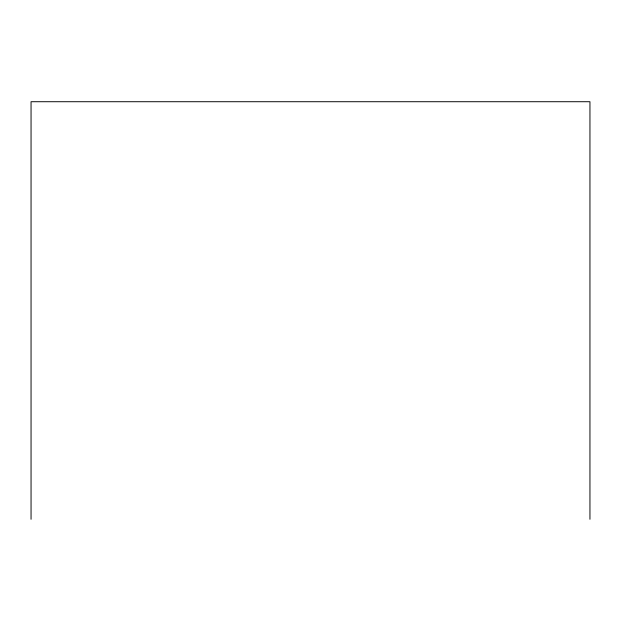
<?xml version="1.0" encoding="UTF-8"?>
<svg xmlns="http://www.w3.org/2000/svg" width="621" height="621" viewBox="0 0 621 621"><rect width="100%" height="100%" fill="white"/><g stroke="black" fill="none" stroke-linecap="round" stroke-linejoin="round"><path stroke-width="0.93" d="M589.95 519.28L589.95 101.72L31.05 101.72L31.05 519.28"/></g></svg>
